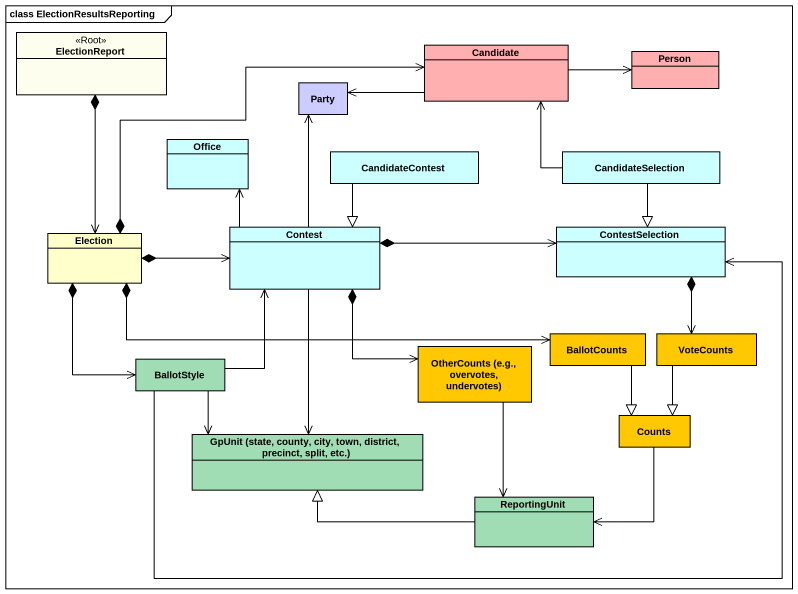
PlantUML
@startuml
mainframe class ElectionResultsReporting
hide circle
hide empty members
class ElectionReport <<Root>> #FEFEEE
class Candidate #FFAFAF
class Party #CCCCFF
class "Person" as Person_ #FFAFAF
class Office #CCFFFF
class CandidateContest #CCFFFF
class CandidateSelection #CCFFFF
class Election #FFFFCC
class Contest #CCFFFF
class ContestSelection #CCFFFF
class BallotStyle #A0DCB4
class "OtherCounts (e.g., overvotes, undervotes)" as OtherCounts_e_g_overvotes #FFC800
class BallotCounts #FFC800
class VoteCounts #FFC800
class "GpUnit (state, county, city, town, district, precinct, split, etc.)" as GpUnit_state_county_city #A0DCB4
class Counts #FFC800
class ReportingUnit #A0DCB4
ElectionReport *--> Election
Candidate -left-> Party
Candidate -right-> Person_
CandidateContest --|> Contest
CandidateSelection -up-> Candidate
CandidateSelection --|> ContestSelection
Election *-right-> Candidate
Election *-right-> Contest
Election *--> BallotStyle
Election *-right-> BallotCounts
Contest -up-> Party
Contest -up-> Office
Contest *-right-> ContestSelection
Contest *--> OtherCounts_e_g_overvotes
BallotStyle -up-> Contest
BallotStyle -right-> ContestSelection
BallotStyle --> GpUnit_state_county_city
OtherCounts_e_g_overvotes --> ReportingUnit
BallotCounts --|> Counts
VoteCounts <-up-* ContestSelection
VoteCounts --|> Counts
GpUnit_state_county_city <-up- Contest
Counts --> ReportingUnit
ReportingUnit -left-|> GpUnit_state_county_city
@enduml
